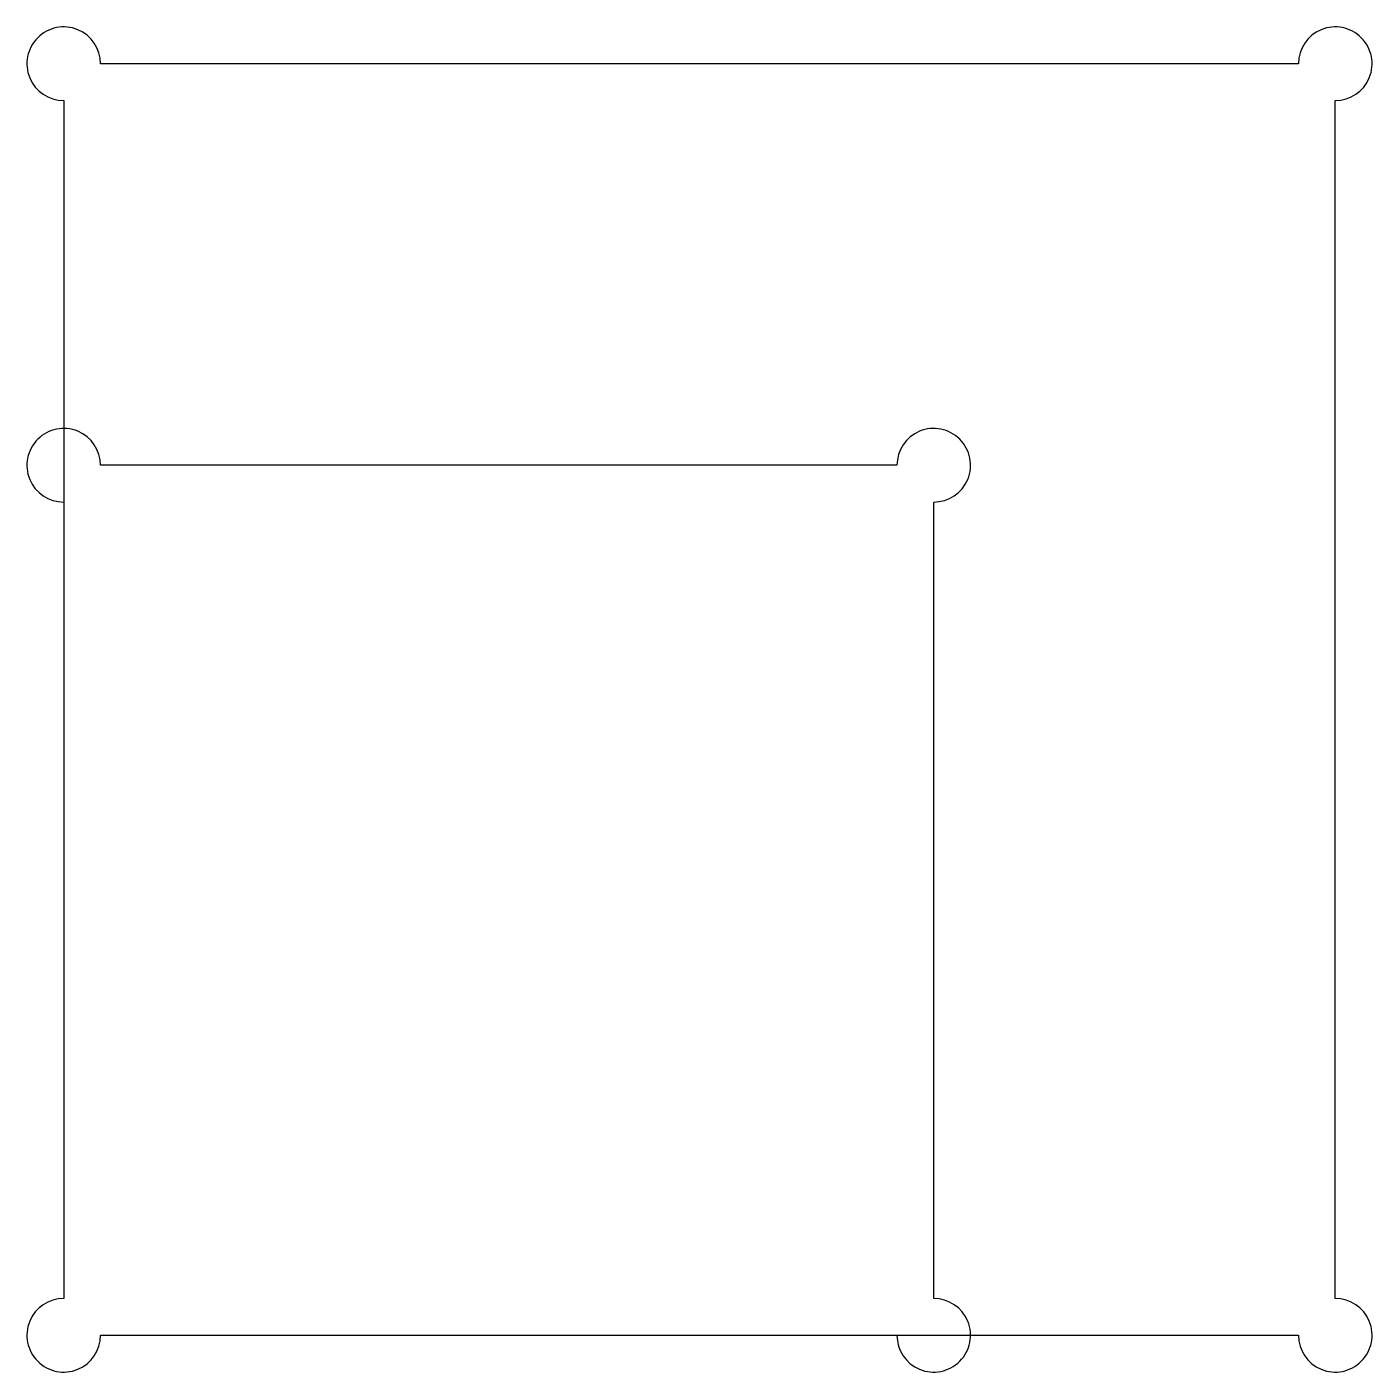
# Model space of a CAD drawing. Header units: inches. Extents: x -1.1 to 39.1, y -1.1 to 39.1.
import ezdxf

# ---------------------------------------------------------------- set-up
doc = ezdxf.new("R2010")
doc.units = ezdxf.units.IN
doc.header["$MEASUREMENT"] = 0

msp = doc.modelspace()

# ---------------------------------------------------------------- linework, layer by layer
for points in [[(0, 1.1, 2.414214), (1.1, 0), (36.9, 0, 2.414214), (38, 1.1), (38, 36.9, 2.414214), (36.9, 38), (1.1, 38, 2.414214), (0, 36.9)], [(24.9, 26), (1.1, 26, 2.414214), (0, 24.9), (0, 1.1, 2.414214), (1.1, 0), (24.9, 0, 2.414214), (26, 1.1), (26, 24.9, 2.414214)]]:
    msp.add_lwpolyline(points, format="xyb", close=True)

doc.saveas('drawing.dxf')
